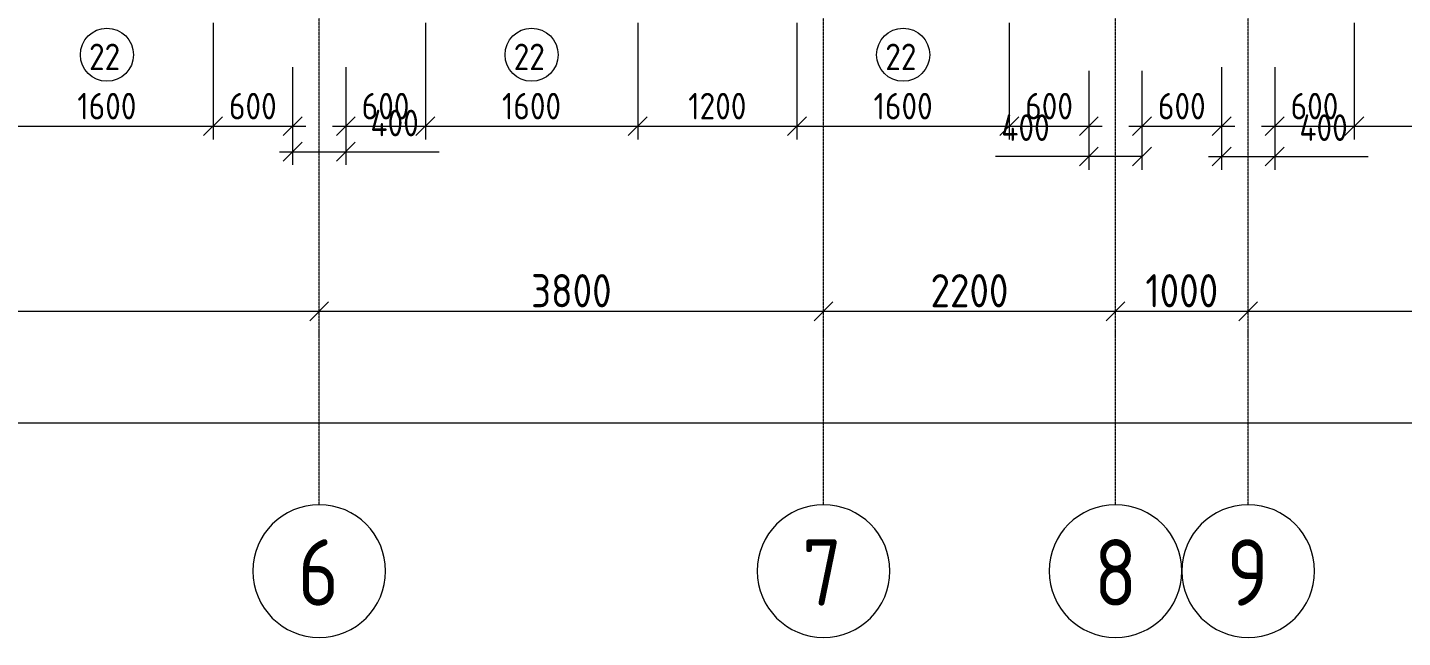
# Model space of a CAD drawing. Header units: millimetres. Extents: x -56773 to 221258, y -262288 to 26541.
# Drawn here: x 6611 to 16972, y -162572 to -157978 of the extents above; entities that cross this region are included whole.
import ezdxf

# ---------------------------------------------------------------- set-up
doc = ezdxf.new("R2010")
doc.units = ezdxf.units.MM
doc.linetypes.add('ADSK_Линия сетки', pattern=[25, 20, -2.5, 0, -2.5])
for name, color, linetype, lineweight in [('Марки окон', 7, 'Continuous', 20), ('Оси', 7, 'Continuous', 9), ('Размеры', 7, 'Continuous', 9)]:
    doc.layers.add(name, color=color, linetype=linetype, lineweight=lineweight)
doc.styles.add('GOST Common', font='', dxfattribs={"width": 0.9, "height": 500})
doc.styles.add('GOST Common_2', font='', dxfattribs={"width": 0.9, "height": 250})
doc.styles.add('GOST Common_3', font='', dxfattribs={"width": 0.9, "height": 200})
doc.styles.get('GOST Common').set_extended_font_data('GOST Common')
doc.styles.get('GOST Common_2').set_extended_font_data('GOST Common')
doc.styles.get('GOST Common_3').set_extended_font_data('GOST Common')
doc.dimstyles.new('ADSK_Основной_2_0', dxfattribs={"dimscale": 304.8, "dimtxt": 201.142999, "dimasz": 0.463911, "dimexe": 0.328084, "dimexo": 0.328084, "dimgap": 0.164042, "dimtad": 1, "dimdec": 3, "dimrnd": 0.001, "dimdsep": 46, "dimtxsty": 'GOST Common_3', "dimblk1": 'OBLIQUE', "dimblk2": 'OBLIQUE', "dimsah": 1, "dimcen": 0.09, "dimdle": 0.328084, "dimazin": 2, "dimtfac": 1, "dimtdec": 4, "dimtix": 1, "dimtmove": 0, "dimatfit": 3, "dimfxl": 1, "dimtvp": 1, "dimtolj": 1, "dimtzin": 0, "dimlwd": 20, "dimlwe": 20, "dimarcsym": 2})
doc.dimstyles.new('ADSK_Основной_2_0_1', dxfattribs={"dimscale": 304.8, "dimtxt": 201.142999, "dimasz": 0.463911, "dimexe": 0.328084, "dimexo": 0.328084, "dimgap": 0.164042, "dimtad": 1, "dimdec": 3, "dimrnd": 0.001, "dimdsep": 46, "dimtxsty": 'GOST Common_3', "dimblk1": 'OBLIQUE', "dimblk2": 'OBLIQUE', "dimsah": 1, "dimcen": 0.09, "dimdle": 0.328084, "dimazin": 2, "dimtfac": 1, "dimtdec": 4, "dimtix": 1, "dimtmove": 1, "dimatfit": 3, "dimfxl": 1, "dimtvp": 1, "dimtolj": 1, "dimtzin": 0, "dimlwd": 20, "dimlwe": 20, "dimarcsym": 2})
doc.dimstyles.new('ADSK_Основной_2_5_мм', dxfattribs={"dimscale": 304.8, "dimtxt": 251.428749, "dimasz": 0.463911, "dimexe": 0.492126, "dimexo": 0.984252, "dimgap": 0.098425, "dimtad": 1, "dimrnd": 0.01, "dimdsep": 46, "dimtxsty": 'GOST Common_2', "dimblk1": 'OBLIQUE', "dimblk2": 'OBLIQUE', "dimsah": 1, "dimcen": 0.09, "dimdle": 0.492126, "dimazin": 2, "dimtfac": 1, "dimtdec": 4, "dimtix": 1, "dimtmove": 0, "dimatfit": 3, "dimfxl": 1, "dimtvp": 1, "dimtolj": 1, "dimtzin": 0, "dimlwd": 20, "dimlwe": 20, "dimarcsym": 2})

# ---------------------------------------------------------------- blocks, each defined once
blk = doc.blocks.new('Ось сетки - Круг_Ø10 мм-8259-Кладочный план 3-го этажа')
at = {"layer": 'Оси', "lineweight": 20}
for start, end in [(360, 180), (180, 360)]:
    blk.add_arc((0, 0), 5, start, end, dxfattribs=at)
blk = doc.blocks.new('_Oblique')
at = {"color": 0, "linetype": 'ByBlock', "lineweight": -2}
blk.add_line((-0.5, -0.5), (0.5, 0.5), dxfattribs=at)
blk = doc.blocks.new('*D5078')
at = {"layer": 'Defpoints', "color": 0, "lineweight": 25, "transparency": 16777216}
for p in [(2809, -160015), (8809, -160015), (8809, -160115)]:
    blk.add_point(p, dxfattribs=at)
at = {"layer": 'Размеры', "color": 0, "lineweight": 20, "transparency": 16777216}
for p, q in [((2659, -160115), (8959, -160115)), ((2809, -160315), (2809, -160265)), ((8809, -160315), (8809, -160265))]:
    blk.add_line(p, q, dxfattribs=at)
at = {"layer": 'Размеры', "color": 0, "lineweight": 20, "transparency": 16777216, "xscale": 141.4, "yscale": 141.4, "zscale": 141.4, "rotation": 180}
blk.add_blockref('_Oblique', (2809, -160115), dxfattribs=at)
at = {"layer": 'Размеры', "color": 0, "lineweight": 20, "transparency": 16777216, "xscale": 141.4, "yscale": 141.4, "zscale": 141.4}
blk.add_blockref('_Oblique', (8809, -160115), dxfattribs=at)
at = {"layer": 'Размеры', "color": 0, "lineweight": 9, "transparency": 16777216, "insert": (5809, -159960), "char_height": 250, "width": 756.84, "attachment_point": 5, "style": 'GOST Common_2'}
blk.add_mtext('\\A1;6000', dxfattribs=at)
blk = doc.blocks.new('*D5079')
at = {"layer": 'Defpoints', "color": 0, "lineweight": 25, "transparency": 16777216}
for p in [(8809, -160015), (12609, -160015), (12609, -160115)]:
    blk.add_point(p, dxfattribs=at)
at = {"layer": 'Размеры', "color": 0, "lineweight": 20, "transparency": 16777216}
for p, q in [((8659, -160115), (12759, -160115)), ((8809, -160315), (8809, -160265)), ((12609, -160315), (12609, -160265))]:
    blk.add_line(p, q, dxfattribs=at)
at = {"layer": 'Размеры', "color": 0, "lineweight": 20, "transparency": 16777216, "xscale": 141.4, "yscale": 141.4, "zscale": 141.4, "rotation": 180}
blk.add_blockref('_Oblique', (8809, -160115), dxfattribs=at)
at = {"layer": 'Размеры', "color": 0, "lineweight": 20, "transparency": 16777216, "xscale": 141.4, "yscale": 141.4, "zscale": 141.4}
blk.add_blockref('_Oblique', (12609, -160115), dxfattribs=at)
at = {"layer": 'Размеры', "color": 0, "lineweight": 9, "transparency": 16777216, "insert": (10709, -159960), "char_height": 250, "width": 756.84, "attachment_point": 5, "style": 'GOST Common_2'}
blk.add_mtext('\\A1;3800', dxfattribs=at)
blk = doc.blocks.new('*D5080')
at = {"layer": 'Defpoints', "color": 0, "lineweight": 25, "transparency": 16777216}
for p in [(12609, -160015), (14809, -160015), (14809, -160115)]:
    blk.add_point(p, dxfattribs=at)
at = {"layer": 'Размеры', "color": 0, "lineweight": 20, "transparency": 16777216}
for p, q in [((12459, -160115), (14959, -160115)), ((12609, -160315), (12609, -160265)), ((14809, -160315), (14809, -160265))]:
    blk.add_line(p, q, dxfattribs=at)
at = {"layer": 'Размеры', "color": 0, "lineweight": 20, "transparency": 16777216, "xscale": 141.4, "yscale": 141.4, "zscale": 141.4, "rotation": 180}
blk.add_blockref('_Oblique', (12609, -160115), dxfattribs=at)
at = {"layer": 'Размеры', "color": 0, "lineweight": 20, "transparency": 16777216, "xscale": 141.4, "yscale": 141.4, "zscale": 141.4}
blk.add_blockref('_Oblique', (14809, -160115), dxfattribs=at)
at = {"layer": 'Размеры', "color": 0, "lineweight": 9, "transparency": 16777216, "insert": (13709, -159960), "char_height": 250, "width": 756.84, "attachment_point": 5, "style": 'GOST Common_2'}
blk.add_mtext('\\A1;2200', dxfattribs=at)
blk = doc.blocks.new('*D5081')
at = {"layer": 'Defpoints', "color": 0, "lineweight": 25, "transparency": 16777216}
for p in [(14809, -160015), (15809, -160015), (15809, -160115)]:
    blk.add_point(p, dxfattribs=at)
at = {"layer": 'Размеры', "color": 0, "lineweight": 20, "transparency": 16777216}
for p, q in [((14659, -160115), (15959, -160115)), ((14809, -160315), (14809, -160265)), ((15809, -160315), (15809, -160265))]:
    blk.add_line(p, q, dxfattribs=at)
at = {"layer": 'Размеры', "color": 0, "lineweight": 20, "transparency": 16777216, "xscale": 141.4, "yscale": 141.4, "zscale": 141.4, "rotation": 180}
blk.add_blockref('_Oblique', (14809, -160115), dxfattribs=at)
at = {"layer": 'Размеры', "color": 0, "lineweight": 20, "transparency": 16777216, "xscale": 141.4, "yscale": 141.4, "zscale": 141.4}
blk.add_blockref('_Oblique', (15809, -160115), dxfattribs=at)
at = {"layer": 'Размеры', "color": 0, "lineweight": 9, "transparency": 16777216, "insert": (15309, -159960), "char_height": 250, "width": 700.59, "attachment_point": 5, "style": 'GOST Common_2'}
blk.add_mtext('\\A1;1000', dxfattribs=at)
blk = doc.blocks.new('*D5082')
at = {"layer": 'Defpoints', "color": 0, "lineweight": 25, "transparency": 16777216}
for p in [(15809, -160015), (21809, -160015), (21809, -160115)]:
    blk.add_point(p, dxfattribs=at)
at = {"layer": 'Размеры', "color": 0, "lineweight": 20, "transparency": 16777216}
for p, q in [((15659, -160115), (21959, -160115)), ((15809, -160315), (15809, -160265)), ((21809, -160315), (21809, -160265))]:
    blk.add_line(p, q, dxfattribs=at)
at = {"layer": 'Размеры', "color": 0, "lineweight": 20, "transparency": 16777216, "xscale": 141.4, "yscale": 141.4, "zscale": 141.4, "rotation": 180}
blk.add_blockref('_Oblique', (15809, -160115), dxfattribs=at)
at = {"layer": 'Размеры', "color": 0, "lineweight": 20, "transparency": 16777216, "xscale": 141.4, "yscale": 141.4, "zscale": 141.4}
blk.add_blockref('_Oblique', (21809, -160115), dxfattribs=at)
at = {"layer": 'Размеры', "color": 0, "lineweight": 9, "transparency": 16777216, "insert": (18809, -159960), "char_height": 250, "width": 756.84, "attachment_point": 5, "style": 'GOST Common_2'}
blk.add_mtext('\\A1;6000', dxfattribs=at)
blk = doc.blocks.new('*D5098')
at = {"layer": 'Defpoints', "color": 0, "lineweight": 25, "transparency": 16777216}
for p in [(-19591, -160855), (61609, -160855), (61609, -160955)]:
    blk.add_point(p, dxfattribs=at)
at = {"layer": 'Размеры', "color": 0, "lineweight": 20, "transparency": 16777216}
for p, q in [((-19741, -160955), (61759, -160955)), ((-19591, -161155), (-19591, -161105)), ((61609, -161155), (61609, -161105))]:
    blk.add_line(p, q, dxfattribs=at)
at = {"layer": 'Размеры', "color": 0, "lineweight": 20, "transparency": 16777216, "xscale": 141.4, "yscale": 141.4, "zscale": 141.4, "rotation": 180}
blk.add_blockref('_Oblique', (-19591, -160955), dxfattribs=at)
at = {"layer": 'Размеры', "color": 0, "lineweight": 20, "transparency": 16777216, "xscale": 141.4, "yscale": 141.4, "zscale": 141.4}
blk.add_blockref('_Oblique', (61609, -160955), dxfattribs=at)
at = {"layer": 'Размеры', "color": 0, "lineweight": 9, "transparency": 16777216, "insert": (21009, -160800), "char_height": 250, "width": 889.8, "attachment_point": 5, "style": 'GOST Common_2'}
blk.add_mtext('\\A1;81200', dxfattribs=at)
blk = doc.blocks.new('*D5171')
at = {"layer": 'Defpoints', "color": 0, "lineweight": 25, "transparency": 16777216}
for p in [(6409, -157842), (8009, -157842), (8009, -158720)]:
    blk.add_point(p, dxfattribs=at)
at = {"layer": 'Размеры', "color": 0, "lineweight": 20, "transparency": 16777216}
for p, q in [((6409, -157942), (6409, -158820)), ((8009, -157942), (8009, -158820)), ((6309, -158720), (8109, -158720))]:
    blk.add_line(p, q, dxfattribs=at)
at = {"layer": 'Размеры', "color": 0, "lineweight": 20, "transparency": 16777216, "xscale": 141.4, "yscale": 141.4, "zscale": 141.4, "rotation": 180}
blk.add_blockref('_Oblique', (6409, -158720), dxfattribs=at)
at = {"layer": 'Размеры', "color": 0, "lineweight": 20, "transparency": 16777216, "xscale": 141.4, "yscale": 141.4, "zscale": 141.4}
blk.add_blockref('_Oblique', (8009, -158720), dxfattribs=at)
at = {"layer": 'Размеры', "color": 0, "lineweight": 9, "transparency": 16777216, "insert": (7209, -158570), "char_height": 200, "width": 560.47, "attachment_point": 5, "style": 'GOST Common_3'}
blk.add_mtext('\\A1;1600', dxfattribs=at)
blk = doc.blocks.new('*D5172')
at = {"layer": 'Defpoints', "color": 0, "lineweight": 25, "transparency": 16777216}
for p in [(8009, -157842), (8609, -158177), (8609, -158720)]:
    blk.add_point(p, dxfattribs=at)
at = {"layer": 'Размеры', "color": 0, "lineweight": 20, "transparency": 16777216}
for p, q in [((8009, -157942), (8009, -158820)), ((8609, -158277), (8609, -158820)), ((7909, -158720), (8709, -158720))]:
    blk.add_line(p, q, dxfattribs=at)
at = {"layer": 'Размеры', "color": 0, "lineweight": 20, "transparency": 16777216, "xscale": 141.4, "yscale": 141.4, "zscale": 141.4, "rotation": 180}
blk.add_blockref('_Oblique', (8009, -158720), dxfattribs=at)
at = {"layer": 'Размеры', "color": 0, "lineweight": 20, "transparency": 16777216, "xscale": 141.4, "yscale": 141.4, "zscale": 141.4}
blk.add_blockref('_Oblique', (8609, -158720), dxfattribs=at)
at = {"layer": 'Размеры', "color": 0, "lineweight": 9, "transparency": 16777216, "insert": (8309, -158570), "char_height": 200, "width": 454.11, "attachment_point": 5, "style": 'GOST Common_3'}
blk.add_mtext('\\A1;600', dxfattribs=at)
blk = doc.blocks.new('*D5173')
at = {"layer": 'Defpoints', "color": 0, "lineweight": 25, "transparency": 16777216}
for p in [(8609, -158177), (9009, -158177), (9009, -158913)]:
    blk.add_point(p, dxfattribs=at)
at = {"layer": 'Размеры', "color": 0, "lineweight": 20, "transparency": 16777216}
for p, q in [((8609, -158277), (8609, -159013)), ((9009, -158277), (9009, -159013)), ((8509, -158913), (9009, -158913)), ((9009, -158913), (9714, -158913))]:
    blk.add_line(p, q, dxfattribs=at)
at = {"layer": 'Размеры', "color": 0, "lineweight": 20, "transparency": 16777216, "xscale": 141.4, "yscale": 141.4, "zscale": 141.4, "rotation": 180}
blk.add_blockref('_Oblique', (8609, -158913), dxfattribs=at)
at = {"layer": 'Размеры', "color": 0, "lineweight": 20, "transparency": 16777216, "xscale": 141.4, "yscale": 141.4, "zscale": 141.4}
blk.add_blockref('_Oblique', (9009, -158913), dxfattribs=at)
at = {"layer": 'Размеры', "color": 0, "lineweight": 9, "transparency": 16777216, "insert": (9195, -158597), "char_height": 200, "width": 474.56, "attachment_point": 1, "line_spacing_factor": 1.022761, "style": 'GOST Common_3'}
blk.add_mtext('\\A1;400', dxfattribs=at)
blk = doc.blocks.new('*D5174')
at = {"layer": 'Defpoints', "color": 0, "lineweight": 25, "transparency": 16777216}
for p in [(9609, -157842), (9009, -158177), (9609, -158720)]:
    blk.add_point(p, dxfattribs=at)
at = {"layer": 'Размеры', "color": 0, "lineweight": 20, "transparency": 16777216}
for p, q in [((9609, -157942), (9609, -158820)), ((9009, -158277), (9009, -158820)), ((8909, -158720), (9709, -158720))]:
    blk.add_line(p, q, dxfattribs=at)
at = {"layer": 'Размеры', "color": 0, "lineweight": 20, "transparency": 16777216, "xscale": 141.4, "yscale": 141.4, "zscale": 141.4, "rotation": 180}
blk.add_blockref('_Oblique', (9009, -158720), dxfattribs=at)
at = {"layer": 'Размеры', "color": 0, "lineweight": 20, "transparency": 16777216, "xscale": 141.4, "yscale": 141.4, "zscale": 141.4}
blk.add_blockref('_Oblique', (9609, -158720), dxfattribs=at)
at = {"layer": 'Размеры', "color": 0, "lineweight": 9, "transparency": 16777216, "insert": (9309, -158570), "char_height": 200, "width": 454.11, "attachment_point": 5, "style": 'GOST Common_3'}
blk.add_mtext('\\A1;600', dxfattribs=at)
blk = doc.blocks.new('*D5175')
at = {"layer": 'Defpoints', "color": 0, "lineweight": 25, "transparency": 16777216}
for p in [(9609, -157842), (11209, -157842), (11209, -158720)]:
    blk.add_point(p, dxfattribs=at)
at = {"layer": 'Размеры', "color": 0, "lineweight": 20, "transparency": 16777216}
for p, q in [((9609, -157942), (9609, -158820)), ((11209, -157942), (11209, -158820)), ((9509, -158720), (11309, -158720))]:
    blk.add_line(p, q, dxfattribs=at)
at = {"layer": 'Размеры', "color": 0, "lineweight": 20, "transparency": 16777216, "xscale": 141.4, "yscale": 141.4, "zscale": 141.4, "rotation": 180}
blk.add_blockref('_Oblique', (9609, -158720), dxfattribs=at)
at = {"layer": 'Размеры', "color": 0, "lineweight": 20, "transparency": 16777216, "xscale": 141.4, "yscale": 141.4, "zscale": 141.4}
blk.add_blockref('_Oblique', (11209, -158720), dxfattribs=at)
at = {"layer": 'Размеры', "color": 0, "lineweight": 9, "transparency": 16777216, "insert": (10409, -158570), "char_height": 200, "width": 560.47, "attachment_point": 5, "style": 'GOST Common_3'}
blk.add_mtext('\\A1;1600', dxfattribs=at)
blk = doc.blocks.new('*D5176')
at = {"layer": 'Defpoints', "color": 0, "lineweight": 25, "transparency": 16777216}
for p in [(11209, -157842), (12409, -157842), (12409, -158720)]:
    blk.add_point(p, dxfattribs=at)
at = {"layer": 'Размеры', "color": 0, "lineweight": 20, "transparency": 16777216}
for p, q in [((11209, -157942), (11209, -158820)), ((12409, -157942), (12409, -158820)), ((11109, -158720), (12509, -158720))]:
    blk.add_line(p, q, dxfattribs=at)
at = {"layer": 'Размеры', "color": 0, "lineweight": 20, "transparency": 16777216, "xscale": 141.4, "yscale": 141.4, "zscale": 141.4, "rotation": 180}
blk.add_blockref('_Oblique', (11209, -158720), dxfattribs=at)
at = {"layer": 'Размеры', "color": 0, "lineweight": 20, "transparency": 16777216, "xscale": 141.4, "yscale": 141.4, "zscale": 141.4}
blk.add_blockref('_Oblique', (12409, -158720), dxfattribs=at)
at = {"layer": 'Размеры', "color": 0, "lineweight": 9, "transparency": 16777216, "insert": (11809, -158570), "char_height": 200, "width": 560.47, "attachment_point": 5, "style": 'GOST Common_3'}
blk.add_mtext('\\A1;1200', dxfattribs=at)
blk = doc.blocks.new('*D5177')
at = {"layer": 'Defpoints', "color": 0, "lineweight": 25, "transparency": 16777216}
for p in [(12409, -157842), (14009, -157842), (14009, -158720)]:
    blk.add_point(p, dxfattribs=at)
at = {"layer": 'Размеры', "color": 0, "lineweight": 20, "transparency": 16777216}
for p, q in [((12409, -157942), (12409, -158820)), ((14009, -157942), (14009, -158820)), ((12309, -158720), (14109, -158720))]:
    blk.add_line(p, q, dxfattribs=at)
at = {"layer": 'Размеры', "color": 0, "lineweight": 20, "transparency": 16777216, "xscale": 141.4, "yscale": 141.4, "zscale": 141.4, "rotation": 180}
blk.add_blockref('_Oblique', (12409, -158720), dxfattribs=at)
at = {"layer": 'Размеры', "color": 0, "lineweight": 20, "transparency": 16777216, "xscale": 141.4, "yscale": 141.4, "zscale": 141.4}
blk.add_blockref('_Oblique', (14009, -158720), dxfattribs=at)
at = {"layer": 'Размеры', "color": 0, "lineweight": 9, "transparency": 16777216, "insert": (13209, -158570), "char_height": 200, "width": 560.47, "attachment_point": 5, "style": 'GOST Common_3'}
blk.add_mtext('\\A1;1600', dxfattribs=at)
blk = doc.blocks.new('*D5178')
at = {"layer": 'Defpoints', "color": 0, "lineweight": 25, "transparency": 16777216}
for p in [(14009, -157842), (14609, -158203), (14609, -158720)]:
    blk.add_point(p, dxfattribs=at)
at = {"layer": 'Размеры', "color": 0, "lineweight": 20, "transparency": 16777216}
for p, q in [((14009, -157942), (14009, -158820)), ((14609, -158303), (14609, -158820)), ((13909, -158720), (14709, -158720))]:
    blk.add_line(p, q, dxfattribs=at)
at = {"layer": 'Размеры', "color": 0, "lineweight": 20, "transparency": 16777216, "xscale": 141.4, "yscale": 141.4, "zscale": 141.4, "rotation": 180}
blk.add_blockref('_Oblique', (14009, -158720), dxfattribs=at)
at = {"layer": 'Размеры', "color": 0, "lineweight": 20, "transparency": 16777216, "xscale": 141.4, "yscale": 141.4, "zscale": 141.4}
blk.add_blockref('_Oblique', (14609, -158720), dxfattribs=at)
at = {"layer": 'Размеры', "color": 0, "lineweight": 9, "transparency": 16777216, "insert": (14309, -158570), "char_height": 200, "width": 454.11, "attachment_point": 5, "style": 'GOST Common_3'}
blk.add_mtext('\\A1;600', dxfattribs=at)
blk = doc.blocks.new('*D5179')
at = {"layer": 'Defpoints', "color": 0, "lineweight": 25, "transparency": 16777216}
for p in [(14609, -158203), (15009, -158203), (15009, -158949)]:
    blk.add_point(p, dxfattribs=at)
at = {"layer": 'Размеры', "color": 0, "lineweight": 20, "transparency": 16777216}
for p, q in [((14609, -158303), (14609, -159049)), ((15009, -158303), (15009, -159049)), ((14609, -158949), (13905, -158949)), ((15009, -158949), (14509, -158949))]:
    blk.add_line(p, q, dxfattribs=at)
at = {"layer": 'Размеры', "color": 0, "lineweight": 20, "transparency": 16777216, "xscale": 141.4, "yscale": 141.4, "zscale": 141.4, "rotation": 180}
blk.add_blockref('_Oblique', (14609, -158949), dxfattribs=at)
at = {"layer": 'Размеры', "color": 0, "lineweight": 20, "transparency": 16777216, "xscale": 141.4, "yscale": 141.4, "zscale": 141.4}
blk.add_blockref('_Oblique', (15009, -158949), dxfattribs=at)
at = {"layer": 'Размеры', "color": 0, "lineweight": 9, "transparency": 16777216, "insert": (13949, -158632), "char_height": 200, "width": 474.56, "attachment_point": 1, "line_spacing_factor": 1.022761, "style": 'GOST Common_3'}
blk.add_mtext('\\A1;400', dxfattribs=at)
blk = doc.blocks.new('*D5180')
at = {"layer": 'Defpoints', "color": 0, "lineweight": 25, "transparency": 16777216}
for p in [(15009, -158203), (15609, -158177), (15609, -158720)]:
    blk.add_point(p, dxfattribs=at)
at = {"layer": 'Размеры', "color": 0, "lineweight": 20, "transparency": 16777216}
for p, q in [((15009, -158303), (15009, -158820)), ((15609, -158277), (15609, -158820)), ((14909, -158720), (15709, -158720))]:
    blk.add_line(p, q, dxfattribs=at)
at = {"layer": 'Размеры', "color": 0, "lineweight": 20, "transparency": 16777216, "xscale": 141.4, "yscale": 141.4, "zscale": 141.4, "rotation": 180}
blk.add_blockref('_Oblique', (15009, -158720), dxfattribs=at)
at = {"layer": 'Размеры', "color": 0, "lineweight": 20, "transparency": 16777216, "xscale": 141.4, "yscale": 141.4, "zscale": 141.4}
blk.add_blockref('_Oblique', (15609, -158720), dxfattribs=at)
at = {"layer": 'Размеры', "color": 0, "lineweight": 9, "transparency": 16777216, "insert": (15309, -158570), "char_height": 200, "width": 454.11, "attachment_point": 5, "style": 'GOST Common_3'}
blk.add_mtext('\\A1;600', dxfattribs=at)
blk = doc.blocks.new('*D5181')
at = {"layer": 'Defpoints', "color": 0, "lineweight": 25, "transparency": 16777216}
for p in [(15609, -158177), (16009, -158177), (16009, -158949)]:
    blk.add_point(p, dxfattribs=at)
at = {"layer": 'Размеры', "color": 0, "lineweight": 20, "transparency": 16777216}
for p, q in [((15609, -158277), (15609, -159049)), ((16009, -158277), (16009, -159049)), ((15509, -158949), (16009, -158949)), ((16009, -158949), (16714, -158949))]:
    blk.add_line(p, q, dxfattribs=at)
at = {"layer": 'Размеры', "color": 0, "lineweight": 20, "transparency": 16777216, "xscale": 141.4, "yscale": 141.4, "zscale": 141.4, "rotation": 180}
blk.add_blockref('_Oblique', (15609, -158949), dxfattribs=at)
at = {"layer": 'Размеры', "color": 0, "lineweight": 20, "transparency": 16777216, "xscale": 141.4, "yscale": 141.4, "zscale": 141.4}
blk.add_blockref('_Oblique', (16009, -158949), dxfattribs=at)
at = {"layer": 'Размеры', "color": 0, "lineweight": 9, "transparency": 16777216, "insert": (16195, -158632), "char_height": 200, "width": 474.56, "attachment_point": 1, "line_spacing_factor": 1.022761, "style": 'GOST Common_3'}
blk.add_mtext('\\A1;400', dxfattribs=at)
blk = doc.blocks.new('*D5182')
at = {"layer": 'Defpoints', "color": 0, "lineweight": 25, "transparency": 16777216}
for p in [(16609, -157842), (16009, -158177), (16609, -158720)]:
    blk.add_point(p, dxfattribs=at)
at = {"layer": 'Размеры', "color": 0, "lineweight": 20, "transparency": 16777216}
for p, q in [((16609, -157942), (16609, -158820)), ((16009, -158277), (16009, -158820)), ((15909, -158720), (16709, -158720))]:
    blk.add_line(p, q, dxfattribs=at)
at = {"layer": 'Размеры', "color": 0, "lineweight": 20, "transparency": 16777216, "xscale": 141.4, "yscale": 141.4, "zscale": 141.4, "rotation": 180}
blk.add_blockref('_Oblique', (16009, -158720), dxfattribs=at)
at = {"layer": 'Размеры', "color": 0, "lineweight": 20, "transparency": 16777216, "xscale": 141.4, "yscale": 141.4, "zscale": 141.4}
blk.add_blockref('_Oblique', (16609, -158720), dxfattribs=at)
at = {"layer": 'Размеры', "color": 0, "lineweight": 9, "transparency": 16777216, "insert": (16309, -158570), "char_height": 200, "width": 454.11, "attachment_point": 5, "style": 'GOST Common_3'}
blk.add_mtext('\\A1;600', dxfattribs=at)
blk = doc.blocks.new('*D5183')
at = {"layer": 'Defpoints', "color": 0, "lineweight": 25, "transparency": 16777216}
for p in [(16609, -157842), (18209, -157842), (18209, -158720)]:
    blk.add_point(p, dxfattribs=at)
at = {"layer": 'Размеры', "color": 0, "lineweight": 20, "transparency": 16777216}
for p, q in [((16609, -157942), (16609, -158820)), ((18209, -157942), (18209, -158820)), ((16509, -158720), (18309, -158720))]:
    blk.add_line(p, q, dxfattribs=at)
at = {"layer": 'Размеры', "color": 0, "lineweight": 20, "transparency": 16777216, "xscale": 141.4, "yscale": 141.4, "zscale": 141.4, "rotation": 180}
blk.add_blockref('_Oblique', (16609, -158720), dxfattribs=at)
at = {"layer": 'Размеры', "color": 0, "lineweight": 20, "transparency": 16777216, "xscale": 141.4, "yscale": 141.4, "zscale": 141.4}
blk.add_blockref('_Oblique', (18209, -158720), dxfattribs=at)
at = {"layer": 'Размеры', "color": 0, "lineweight": 9, "transparency": 16777216, "insert": (17409, -158570), "char_height": 200, "width": 560.47, "attachment_point": 5, "style": 'GOST Common_3'}
blk.add_mtext('\\A1;1600', dxfattribs=at)
blk = doc.blocks.new('М_окна1 - Маркировка типоразмера-1510237-Кладочный план 3-го этажа')
at = {"layer": 'Марки окон'}
blk.add_circle((0, 0), 2, dxfattribs=at)

msp = doc.modelspace()

# ---------------------------------------------------------------- linework, layer by layer
at = {"layer": 'Оси', "linetype": 'ADSK_Линия сетки', "lineweight": 5}
for p, q in [((8809.3615, -161571.6329), (8809.3615, -140570.3055)), ((12609.3615, -161571.6329), (12609.3615, -140570.3055)), ((14809.3615, -161571.6329), (14809.3615, -140570.3055)), ((15809.3615, -161571.6329), (15809.3615, -140570.3055))]:
    msp.add_line(p, q, dxfattribs=at)

# ---------------------------------------------------------------- block references
at = {"layer": 'Марки окон', "lineweight": 5, "xscale": 99.99999999999993, "yscale": 99.99999999999993, "zscale": 99.99999999999993}
for p in [(7209.3615, -158182.7816), (10409.3615, -158182.7816), (13209.3615, -158182.7816)]:
    msp.add_blockref('М_окна1 - Маркировка типоразмера-1510237-Кладочный план 3-го этажа', p, dxfattribs=at)
at = {"layer": 'Оси', "lineweight": 20, "xscale": 99.99999999999993, "yscale": 99.99999999999993, "zscale": 99.99999999999993}
for p in [(8809.3615, -162071.6329), (12609.3615, -162071.6329), (14809.3615, -162071.6329), (15809.3615, -162071.6329)]:
    msp.add_blockref('Ось сетки - Круг_Ø10 мм-8259-Кладочный план 3-го этажа', p, dxfattribs=at)

# ---------------------------------------------------------------- texts
at = {"layer": 'Марки окон', "lineweight": 5, "char_height": 200, "width": 317.46825, "attachment_point": 1, "style": 'GOST Common_3'}
for insert in [(7074.8041, -158098.9963), (10274.8041, -158098.9963), (13074.8041, -158098.9963)]:
    msp.add_mtext('22', dxfattribs=dict(at, insert=insert))
at = {"layer": 'Оси', "char_height": 500, "width": 389.620125, "attachment_point": 1, "style": 'GOST Common'}
for s, insert in [('\\fGOST Common|b0|i0|c204|p34|;\\W.9;6', (8647.8808, -161831.7662)), ('\\fGOST Common|b0|i0|c204|p34|;\\W.9;7', (12447.8808, -161831.7662)), ('\\fGOST Common|b0|i0|c204|p34|;\\W.9;8', (14647.8808, -161831.7662)), ('\\fGOST Common|b0|i0|c204|p34|;\\W.9;9', (15647.8808, -161831.7662))]:
    msp.add_mtext(s, dxfattribs=dict(at, insert=insert))

# ---------------------------------------------------------------- dimensions: what is measured, and where the dimension line sits
at = {"layer": 'Размеры', "lineweight": 9}
for base, p1, p2, dimstyle, override, picture, middle in [((8009.3615, -158720.1047), (6409.3615, -157841.7816), (8009.3615, -157841.7816), 'ADSK_Основной_2_0_1', {"dimpost": '<>', "dimfxl": 1600}, '*D5171', (7209.3615, -158570.1047)), ((8609.3615, -158720.1047), (8009.3615, -157841.7816), (8609.3615, -158176.7799), 'ADSK_Основной_2_0_1', {"dimpost": '<>', "dimfxl": 687.185445}, '*D5172', (8309.3615, -158570.1047)), ((9609.3615, -158720.1047), (9009.3615, -158176.7799), (9609.3615, -157841.7816), 'ADSK_Основной_2_0_1', {"dimpost": '<>', "dimfxl": 687.185445}, '*D5174', (9309.3615, -158570.1047)), ((11209.3615, -158720.1047), (9609.3615, -157841.7816), (11209.3615, -157841.7816), 'ADSK_Основной_2_0_1', {"dimpost": '<>', "dimfxl": 1600}, '*D5175', (10409.3615, -158570.1047)), ((12409.3615, -158720.1047), (11209.3615, -157841.7816), (12409.3615, -157841.7816), 'ADSK_Основной_2_0_1', {"dimpost": '<>', "dimfxl": 1200}, '*D5176', (11809.3615, -158570.1047)), ((14009.3615, -158720.1047), (12409.3615, -157841.7816), (14009.3615, -157841.7816), 'ADSK_Основной_2_0_1', {"dimpost": '<>', "dimfxl": 1600}, '*D5177', (13209.3615, -158570.1047)), ((14609.3615, -158720.1047), (14009.3615, -157841.7816), (14609.3615, -158202.8767), 'ADSK_Основной_2_0_1', {"dimpost": '<>', "dimfxl": 700.278265}, '*D5178', (14309.3615, -158570.1047)), ((16609.3615, -158720.1047), (16009.3615, -158176.7799), (16609.3615, -157841.7816), 'ADSK_Основной_2_0_1', {"dimpost": '<>', "dimfxl": 687.185445}, '*D5182', (16309.3615, -158570.1047)), ((18209.3615, -158720.1047), (16609.3615, -157841.7816), (18209.3615, -157841.7816), 'ADSK_Основной_2_0_1', {"dimpost": '<>', "dimfxl": 1600}, '*D5183', (17409.3615, -158570.1047)), ((15609.3615, -158720.1047), (15009.3615, -158202.8767), (15609.3615, -158176.7799), 'ADSK_Основной_2_0_1', {"dimpost": '<>', "dimfxl": 600.567268}, '*D5180', (15309.3615, -158570.1047)), ((8809.3615, -160115.0051), (2809.3615, -160015.0202), (8809.3615, -160015.0202), 'ADSK_Основной_2_5_мм', {"dimpost": '<>', "dimfxl": 6000}, '*D5078', (5809.3615, -159960.0051)), ((12609.3615, -160115.0051), (8809.3615, -160015.0202), (12609.3615, -160015.0202), 'ADSK_Основной_2_5_мм', {"dimpost": '<>', "dimfxl": 3800}, '*D5079', (10709.3615, -159960.0051)), ((14809.3615, -160115.0051), (12609.3615, -160015.0202), (14809.3615, -160015.0202), 'ADSK_Основной_2_5_мм', {"dimpost": '<>', "dimfxl": 2200}, '*D5080', (13709.3615, -159960.0051)), ((15809.3615, -160115.0051), (14809.3615, -160015.0202), (15809.3615, -160015.0202), 'ADSK_Основной_2_5_мм', {"dimpost": '<>', "dimfxl": 1000}, '*D5081', (15309.3615, -159960.0051)), ((21809.3615, -160115.0051), (15809.3615, -160015.0202), (21809.3615, -160015.0202), 'ADSK_Основной_2_5_мм', {"dimpost": '<>', "dimfxl": 6000}, '*D5082', (18809.3615, -159960.0051)), ((61609.3615, -160955.0051), (-19590.6385, -160855.0202), (61609.3615, -160855.0202), 'ADSK_Основной_2_5_мм', {"dimpost": '<>', "dimfxl": 81200}, '*D5098', (21009.3615, -160800.0051))]:
    dim = msp.add_linear_dim(base=base, p1=p1, p2=p2, dimstyle=dimstyle, override=override, dxfattribs=at)
    dim.commit()
    dim.dimension.update_dxf_attribs({"geometry": picture, "text_midpoint": middle})
for base, p1, p2, picture, middle in [((9009.3615, -158913.4724), (8609.3615, -158176.7799), (9009.3615, -158176.7799), '*D5173', (9432.1901, -158913.4724)), ((15009.3615, -158948.8293), (14609.3615, -158202.8767), (15009.3615, -158202.8767), '*D5179', (14186.5329, -158948.8293)), ((16009.3615, -158948.8293), (15609.3615, -158176.7799), (16009.3615, -158176.7799), '*D5181', (16432.1901, -158948.8293))]:
    dim = msp.add_linear_dim(base=base, p1=p1, p2=p2, dimstyle='ADSK_Основной_2_0', override={"dimpost": '<>', "dimfxl": 400}, dxfattribs=at)
    dim.commit()
    dim.dimension.update_dxf_attribs({"geometry": picture, "text_midpoint": middle, "dimtype": 160})

doc.saveas('drawing.dxf')
